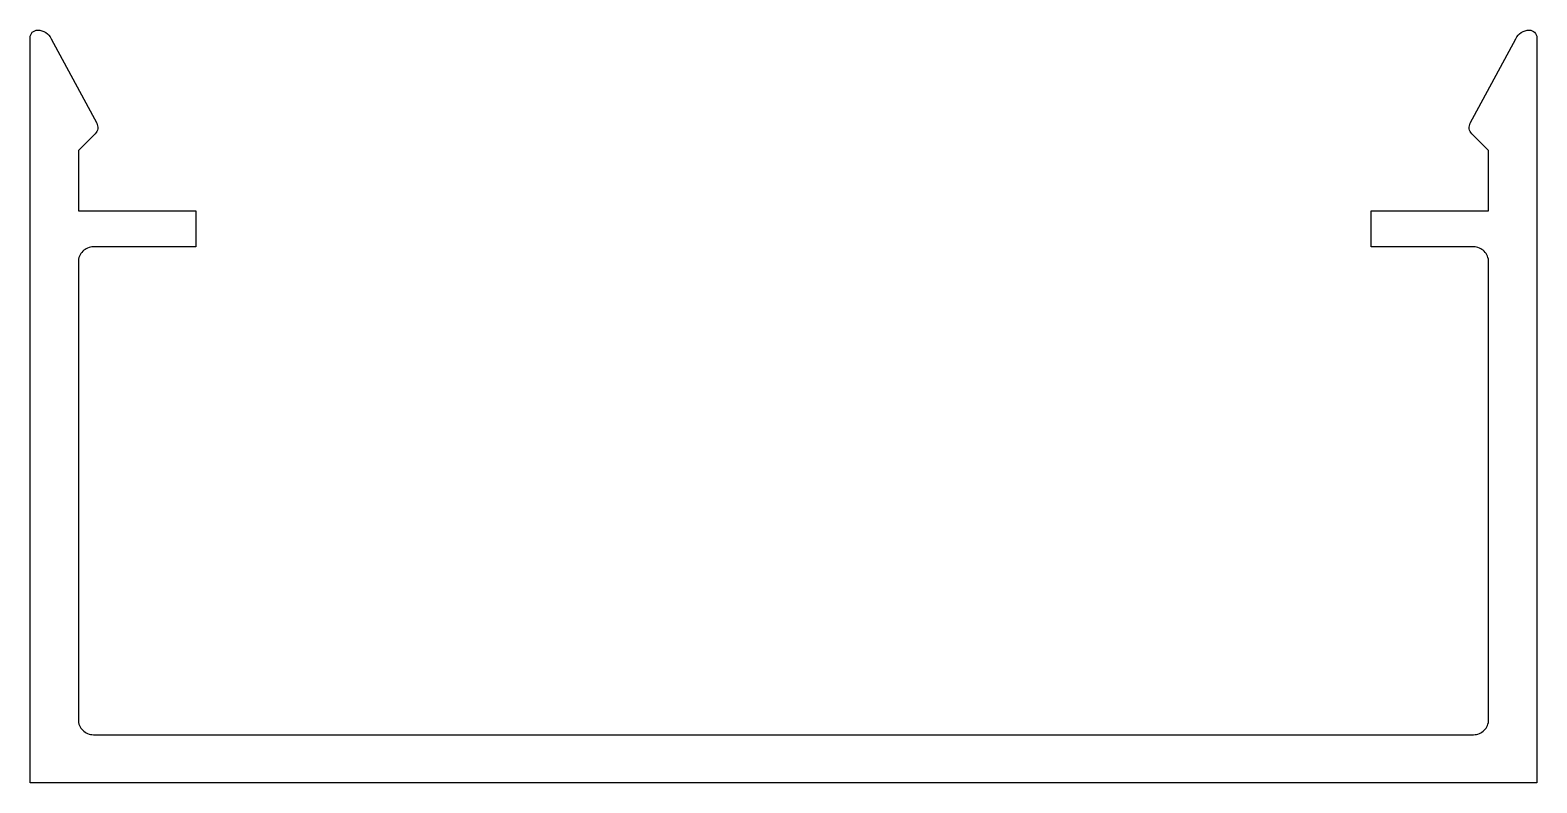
# Model space of a CAD drawing. Extents: x 133.5 to 183.5, y 210.4 to 235.4.
import ezdxf

# ---------------------------------------------------------------- set-up
doc = ezdxf.new("R2010")
doc.units = 0
doc.header["$LTSCALE"] = 15
doc.layers.add('ANA', color=220, linetype='CONTINUOUS')

msp = doc.modelspace()

# ---------------------------------------------------------------- linework, layer by layer
at = {"layer": 'ANA', "color": 0}
msp.add_lwpolyline([(181.941, 212.48), (181.941, 227.68, 0.414214), (181.441, 228.18), (178.041, 228.18), (178.041, 229.38), (181.941, 229.38), (181.941, 231.38), (181.384, 231.937, -0.331321), (181.332, 232.291), (182.84, 235.088, -0.292265), (183.292, 235.38, -0.412618), (183.541, 235.13), (183.541, 210.38), (158.541, 210.38), (133.541, 210.38), (133.541, 235.13, -0.412618), (133.79, 235.38, -0.292265), (134.242, 235.088), (135.75, 232.291, -0.331321), (135.698, 231.937), (135.141, 231.38), (135.141, 229.38), (139.041, 229.38), (139.041, 228.18), (135.641, 228.18, 0.414214), (135.141, 227.68), (135.141, 212.48, 0.414214), (135.641, 211.98), (158.541, 211.98), (181.441, 211.98, 0.414214)], format="xyb", close=True, dxfattribs=at)

doc.saveas('drawing.dxf')
